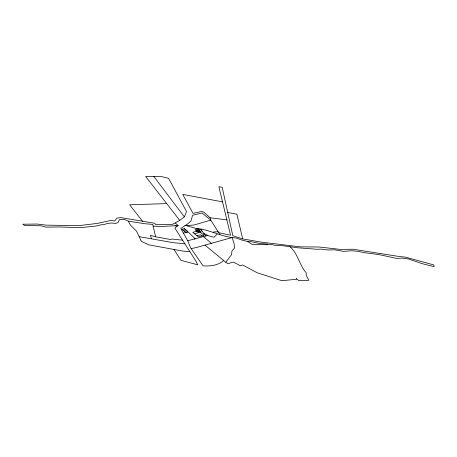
<?xml version="1.0" encoding="UTF-8"?>
<svg xmlns="http://www.w3.org/2000/svg" width="457" height="457" viewBox="0 0 457 457"><rect width="100%" height="100%" fill="white"/><g stroke="black" fill="none" stroke-linecap="round" stroke-linejoin="round"><path stroke-width="0.69" d="M184.342 216.852L186.542 211.568L168.542 178.253L161.767 176.676L145.657 176.453L179.732 220.365L184.342 216.852L153.723 176.339M204.999 245.118L225.758 262.244L231.653 254.549L231.853 251.201L234.635 247.854L233.984 243.078L232.105 237.549C219.617 236.029 208.695 229.311 196.122 228.454M213.213 232.527L213.67 231.95L218.126 231.796L219.96 234.715M217.064 234.155L213.95 237.286L208.803 235.892L203.753 233.35M223.667 260.519C218.28 265.488 210.066 266.391 203.017 265.808L190.649 247.871L187.724 240.742L180.806 228.523L187.696 223.844L190.906 221.119L192.603 215.236L202.091 213.013L210.763 220.108L218.663 232.653L230.557 235.218L218.88 186.713L222.193 187.284L232.819 235.732L242.678 238.902L261.541 242.164L300.209 246.854L319.083 247.003L340.893 249.453L352.815 249.208L399.241 256.508L405.33 257.114L433.733 264.9L434.15 266.717L421.857 263.569L408.724 259.022L402.691 258.131L396.522 258.371L379.304 254.669L364.823 252.732L357.157 251.23L351.342 250.733L343.578 251.396L334.844 249.802L327.949 249.979L320.94 249.105L317.181 249.293L297.398 247.757L280.489 245.426L274.571 245.289L272.606 244.684L259.073 243.381L249.945 241.416L247.545 241.427L242.107 240.148L236.606 238.103L232.105 237.549L195.465 247.763L191.112 248.545M178.03 225.621L175.836 227.198L175.025 228.323L195.859 261.044L197.744 264.837L180.875 260.29L173.997 249.459L148.731 244.838L141.379 241.359L136.506 231.111L130.228 224.924L128.377 221.159L124.247 219.406L119.431 219.634L118.146 222.251L115.781 223.467L111.342 223.01L107.498 223.456L103.516 224.713L101.157 224.77L96.89 225.878L80.638 227.666L59.907 226.975L46.094 227.146L41.113 225.809L24.478 225.432L22.85 224.216L37.097 224.033L46.208 225.141L78.741 225.672L97.415 223.393L110.868 220.468L114.598 221.068L117.015 218.063L121.025 217.641L154.832 223.284L155.723 224.747L172.683 224.307L179.732 220.365M184.839 225.678L194.048 225.027L210.763 220.108L210.089 217.772L203.851 212.168L201.731 211.442L193.031 213.39L182.754 194.396L222.61 201.885M183.154 230.265L185.633 229.608M184.342 231.248L186.822 230.596M196.202 230.716L198.675 230.065M197.39 231.705L199.863 231.053M194.545 233.756L201.051 232.036L197.487 229.077L195.013 229.734L198.578 232.693M196.921 235.726L200.634 234.744L202.063 235.932M207.844 235.441L187.724 240.742M194.334 239.005L195.196 238.783L188.278 232.127L183.4 233.104M175.362 223.107L178.259 225.621L160.081 226.541L153.135 226.072L152.764 224.387L144.858 223.741L128.377 221.159M166.719 203.599L129.657 204.787L142.733 221.462M267.562 244.198L252.487 244.626L247.545 241.427M182.606 240.176L171.895 239.034L170.741 239.548L155.626 236.812L150.456 235.304L151.421 238.748M189.752 251.67L182.92 251.064L173.997 249.459M184.914 243.781L173.403 242.713L139.431 236.709M210.089 217.772L227.038 219.886M227.717 212.465L236.88 214.213L242.678 238.902M186.85 225.792L201.04 229.865L205.804 235.983M174.871 225.615L176.996 226.364M225.758 262.244L228.043 263.786L231.79 262.358L233.59 262.187L240.302 265.74L242.633 264.974L257.205 272.772L281.803 280.672L296.444 279.318L296.279 278.564L298.861 280.638L308.846 280.29L306.259 275.394L306.139 272.72C299.146 264.9 298.113 253.635 289.927 246.729M203.411 236.612L211.42 243.341M201.303 229.243L202 231.099M153.135 226.072L155.626 236.812M184.445 228.626L181.966 229.277L185.531 232.236L188.01 231.579L184.445 228.626M198.549 230.779L192.791 232.299L198.344 236.909L204.102 235.389L198.549 230.779"/></g></svg>
